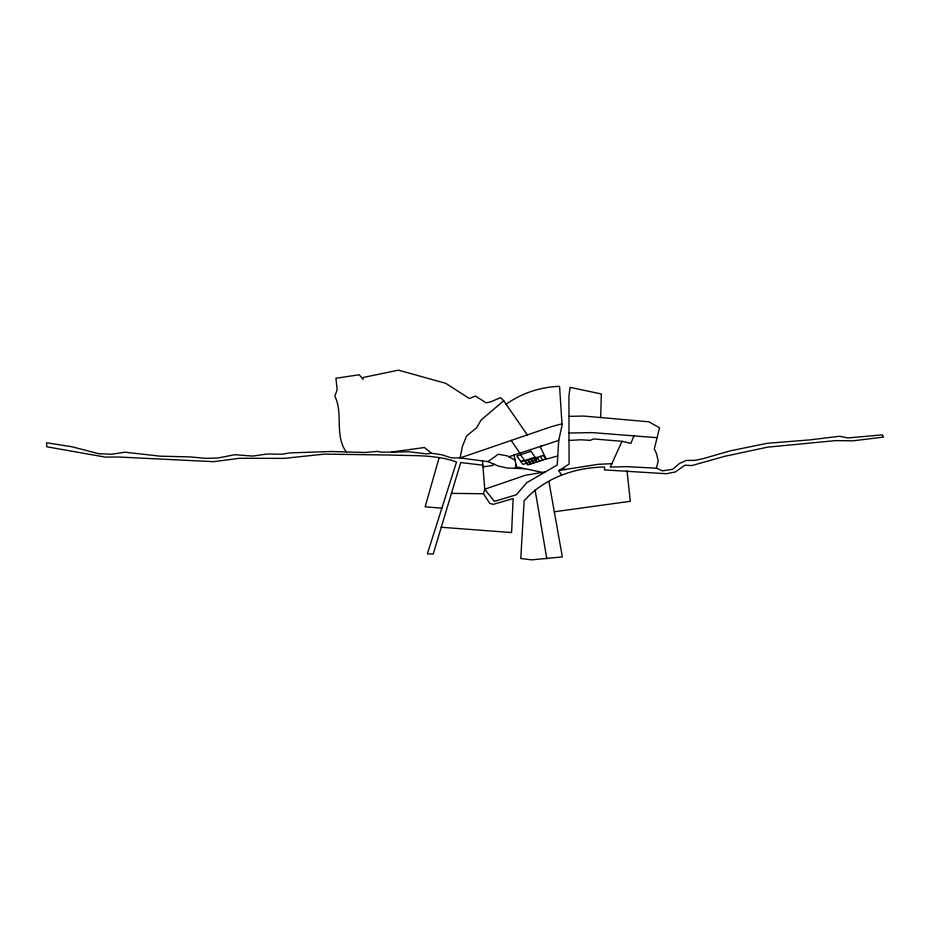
<?xml version="1.0" encoding="UTF-8"?>
<svg xmlns="http://www.w3.org/2000/svg" width="930" height="930" viewBox="0 0 930 930"><rect width="100%" height="100%" fill="white"/><g stroke="black" fill="none" stroke-linecap="round" stroke-linejoin="round"><path stroke-width="1.4" d="M559.244 470.417L569.09 464.082L568.916 395.971L570.078 387.357L601.35 393.971L600.675 417.524L648.942 421.813L659.521 427.835L654.278 449.109L656.522 453.654L658.208 460.769L656.452 468.174L662.416 470.847L672.75 469.278L679.423 463.547L686.247 460.455L694.815 460.385L703.58 458.548L729.806 450.945L767.204 443.296L809.984 439.89L839.674 436.251L847.765 437.96L882.419 434.845L883.5 437.1L852.938 440.843L835.698 440.611L767.762 447.132L724.633 456.328L691.85 465.57L685.003 465.186L675.389 471.952L666.461 473.73L604.43 469.894L604.616 467.069C574.694 467.337 544.364 478.101 524.148 500.724L520.765 558.5L531.902 559.848L562.336 556.907L548.944 481.612M525.055 468.72L507.362 468.057L498.352 466.058L487.971 461.629L460.094 457.955L451.166 457.839L441.738 454.747L431.555 453.282L426.428 453.875L409.026 451.794L381.405 452.213L377.789 451.364L365.246 452.503L331.173 451.48L290.032 452.898L281.813 454.224L267.456 454.003L252.53 456.072L234.941 454.7L217.829 458.013L205.693 458.339L190.197 456.909L160.193 456.177L124.98 452.213L111.53 454.259L98.894 453.747L72.226 446.819L46.5 442.761L46.814 446.784L105.392 457.142L118.226 456.99L213.691 461.687L239.324 458.292L284.115 458.362L324.349 454.131L391.611 455.061C413.257 455.944 435.868 454.468 456.537 462.001L427.37 553.792L433.194 554.106L460.722 462.559L482.844 465.186L484.751 489.215L494.318 501.375L516.22 494.853L526.833 482.635L557.221 465.012L558.732 440.413L562.069 425.231L559.569 386.357C540.725 386.88 521.463 393.192 506.129 404.271M515.197 468.278L516.01 464.558M441.122 527.252L511.581 532.553L513.151 498.596L493.26 504.362L489.785 503.409L483.472 493.749L484.751 489.215L525.136 475.358L545.12 471.882M439.158 457.56L425.138 506.804L441.855 508.164M633.888 436.054L630.854 443.366L622.019 441.308L593.549 438.948L590.364 440.343L580.646 439.785L568.951 440.425M656.452 468.174L625.867 466.639L610.289 467.116L622.019 441.308M346.262 451.934C334.23 435.252 343.53 414.164 334.87 396.18L337.148 389.693L335.928 378.266L359.213 374.755L363.037 379.266L363.421 377.417L398.528 370.152L445.819 383.369L469.348 398.505L475.521 396.075L486.134 402.841L490.377 401.969L500.561 397.622L503.676 400.714L481.019 420.151L476.544 427.835L466.535 436.031L462.396 446.423L460.094 457.955L551.42 426.661L561.987 423.813M494.156 464.175L492.505 465.488L482.972 466.86L482.519 461.129M487.971 461.629L498.317 454.212L507.536 455.967L515.092 460.211M509.024 456.711L558.732 440.413M542.271 445.796L540.132 446.493L546.189 459.153L557.779 455.921M520.73 461.396L524.357 460.211L520.521 454.747M520.986 461.757L535.052 457.165M561.511 474.998L558.767 470.475L597.99 464.326L611.882 463.686M391.704 452.061L424.44 447.504L431.555 453.282M554.315 511.779L630.296 501.305L627.041 470.871M569.276 416.361L583.412 416.059L600.675 417.524M568.904 433.008L592.282 432.601L656.557 437.658M451.12 493.365L483.472 493.749M541.074 472.103L516.51 466.918L514.011 455.072M562.371 468.639L565.824 469.697M528.17 460.362L530.693 463.977M531.204 459.374L533.704 462.989M503.676 400.714L527.275 434.915M534.227 458.385L536.726 462.012M537.261 457.397L539.749 461.036M540.307 456.409L542.783 460.048M511.163 440.413L519.882 453.143M535.064 489.761L546.828 558.767M531.018 451.306L516.882 455.933L522.858 464.419L536.901 459.85L531.018 451.306M543.352 455.421L525.148 461.35L527.682 464.954L545.817 459.06L543.352 455.421"/></g></svg>
